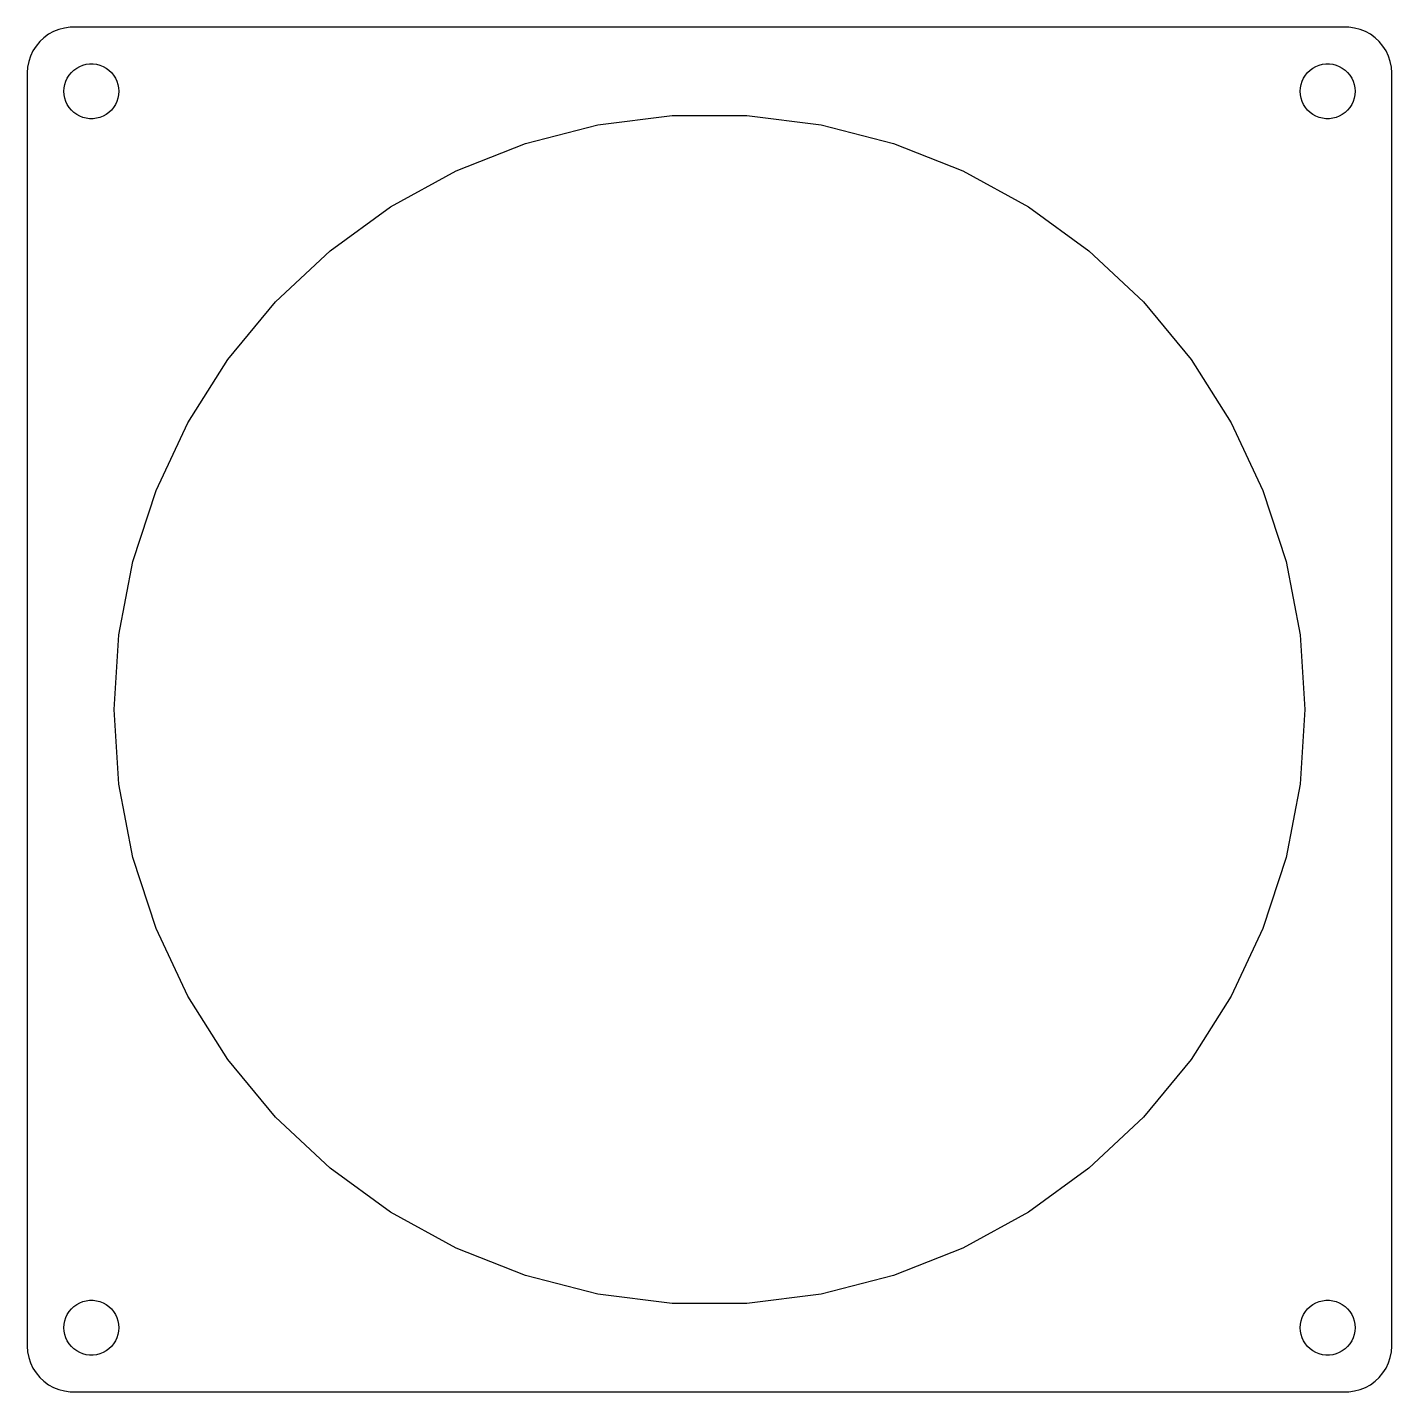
# Model space of a CAD drawing. Header units: metres. Extents: x -74 to 74, y -74 to 74.
import ezdxf

# ---------------------------------------------------------------- set-up
doc = ezdxf.new("R2010")
doc.units = ezdxf.units.M

msp = doc.modelspace()

# ---------------------------------------------------------------- linework, layer by layer
for p, q in [((-72.6871, 73.3526), (-73.1448, 72.9227)), ((-72.1791, 73.7216), (-72.6871, 73.3526)), ((-71.6289, 74.0241), (-72.1791, 73.7216)), ((-71.0451, 74.2553), (-71.6289, 74.0241)), ((-70.4369, 74.4114), (-71.0451, 74.2553)), ((-69.8139, 74.4901), (-70.4369, 74.4114)), ((69.8139, 74.4901), (-69.8139, 74.4901)), ((70.4369, 74.4114), (69.8139, 74.4901)), ((71.0451, 74.2553), (70.4369, 74.4114)), ((71.6289, 74.0241), (71.0451, 74.2553)), ((72.1791, 73.7216), (71.6289, 74.0241)), ((72.6871, 73.3526), (72.1791, 73.7216)), ((73.1448, 72.9227), (72.6871, 73.3526)), ((-73.8815, 71.9088), (-74.1489, 71.3406)), ((-73.5451, 72.4389), (-73.8815, 71.9088)), ((-73.1448, 72.9227), (-73.5451, 72.4389)), ((73.5451, 72.4389), (73.1448, 72.9227)), ((73.8815, 71.9088), (73.5451, 72.4389)), ((74.1489, 71.3406), (73.8815, 71.9088)), ((-74.4606, 70.1267), (-74.5, 69.5)), ((-74.3429, 70.7434), (-74.4606, 70.1267)), ((-74.1489, 71.3406), (-74.3429, 70.7434)), ((-69.4123, 69.8115), (-69.1075, 70.033)), ((-69.1075, 70.033), (-68.7773, 70.2145)), ((-68.7773, 70.2145), (-68.427, 70.3532)), ((-68.427, 70.3532), (-68.0621, 70.4469)), ((-68.0621, 70.4469), (-67.6884, 70.4941)), ((-67.6884, 70.4941), (-67.3116, 70.4941)), ((-67.3116, 70.4941), (-66.9379, 70.4469)), ((-66.9379, 70.4469), (-66.573, 70.3532)), ((-66.573, 70.3532), (-66.2227, 70.2145)), ((-66.2227, 70.2145), (-65.8925, 70.033)), ((-65.8925, 70.033), (-65.5877, 69.8115)), ((65.5877, 69.8115), (65.8925, 70.033)), ((65.8925, 70.033), (66.2227, 70.2145)), ((66.2227, 70.2145), (66.573, 70.3532)), ((66.573, 70.3532), (66.9379, 70.4469)), ((66.9379, 70.4469), (67.3116, 70.4941)), ((67.3116, 70.4941), (67.6884, 70.4941)), ((67.6884, 70.4941), (68.0621, 70.4469)), ((68.0621, 70.4469), (68.427, 70.3532)), ((68.427, 70.3532), (68.7773, 70.2145)), ((68.7773, 70.2145), (69.1075, 70.033)), ((69.1075, 70.033), (69.4123, 69.8115)), ((74.3429, 70.7434), (74.1489, 71.3406)), ((74.4606, 70.1267), (74.3429, 70.7434)), ((74.5, 69.5), (74.4606, 70.1267)), ((-74.5, 69.5), (-74.5, -69.5)), ((-70.4057, 68.2461), (-70.2893, 68.6044)), ((-70.2893, 68.6044), (-70.1289, 68.9453)), ((-70.1289, 68.9453), (-69.927, 69.2634)), ((-69.927, 69.2634), (-69.6869, 69.5536)), ((-69.6869, 69.5536), (-69.4123, 69.8115)), ((-65.5877, 69.8115), (-65.3131, 69.5536)), ((-65.3131, 69.5536), (-65.073, 69.2634)), ((-65.073, 69.2634), (-64.8711, 68.9453)), ((-64.8711, 68.9453), (-64.7107, 68.6044)), ((-64.7107, 68.6044), (-64.5943, 68.2461)), ((64.5943, 68.2461), (64.7107, 68.6044)), ((64.7107, 68.6044), (64.8711, 68.9453)), ((64.8711, 68.9453), (65.073, 69.2634)), ((65.073, 69.2634), (65.3131, 69.5536)), ((65.3131, 69.5536), (65.5877, 69.8115)), ((69.4123, 69.8115), (69.6869, 69.5536)), ((69.6869, 69.5536), (69.927, 69.2634)), ((69.927, 69.2634), (70.1289, 68.9453)), ((70.1289, 68.9453), (70.2893, 68.6044)), ((70.2893, 68.6044), (70.4057, 68.2461)), ((74.5, -69.5), (74.5, 69.5)), ((-70.5, 67.5), (-70.4763, 67.876)), ((-70.4763, 67.124), (-70.5, 67.5)), ((-70.4763, 67.876), (-70.4057, 68.2461)), ((-70.4057, 66.7539), (-70.4763, 67.124)), ((-64.5943, 68.2461), (-64.5237, 67.876)), ((-64.5237, 67.124), (-64.5943, 66.7539)), ((-64.5237, 67.876), (-64.5, 67.5)), ((-64.5, 67.5), (-64.5237, 67.124)), ((64.5, 67.5), (64.5237, 67.876)), ((64.5237, 67.124), (64.5, 67.5)), ((64.5237, 67.876), (64.5943, 68.2461)), ((64.5943, 66.7539), (64.5237, 67.124)), ((70.4057, 68.2461), (70.4763, 67.876)), ((70.4763, 67.124), (70.4057, 66.7539)), ((70.4763, 67.876), (70.5, 67.5)), ((70.5, 67.5), (70.4763, 67.124)), ((-70.2893, 66.3956), (-70.4057, 66.7539)), ((-70.1289, 66.0547), (-70.2893, 66.3956)), ((-69.927, 65.7366), (-70.1289, 66.0547)), ((-69.6869, 65.4464), (-69.927, 65.7366)), ((-65.073, 65.7366), (-65.3131, 65.4464)), ((-64.8711, 66.0547), (-65.073, 65.7366)), ((-64.7107, 66.3956), (-64.8711, 66.0547)), ((-64.5943, 66.7539), (-64.7107, 66.3956)), ((64.7107, 66.3956), (64.5943, 66.7539)), ((64.8711, 66.0547), (64.7107, 66.3956)), ((65.073, 65.7366), (64.8711, 66.0547)), ((65.3131, 65.4464), (65.073, 65.7366)), ((69.927, 65.7366), (69.6869, 65.4464)), ((70.1289, 66.0547), (69.927, 65.7366)), ((70.2893, 66.3956), (70.1289, 66.0547)), ((70.4057, 66.7539), (70.2893, 66.3956)), ((-69.4123, 65.1885), (-69.6869, 65.4464)), ((-69.1075, 64.967), (-69.4123, 65.1885)), ((-68.7773, 64.7855), (-69.1075, 64.967)), ((-68.427, 64.6468), (-68.7773, 64.7855)), ((-68.0621, 64.5531), (-68.427, 64.6468)), ((-67.6884, 64.5059), (-68.0621, 64.5531)), ((-67.3116, 64.5059), (-67.6884, 64.5059)), ((-66.9379, 64.5531), (-67.3116, 64.5059)), ((-66.573, 64.6468), (-66.9379, 64.5531)), ((-66.2227, 64.7855), (-66.573, 64.6468)), ((-65.8925, 64.967), (-66.2227, 64.7855)), ((-65.5877, 65.1885), (-65.8925, 64.967)), ((-65.3131, 65.4464), (-65.5877, 65.1885)), ((-12.1798, 63.8487), (-4.0814, 64.8717)), ((-4.0814, 64.8717), (4.0814, 64.8717)), ((4.0814, 64.8717), (12.1798, 63.8487)), ((65.5877, 65.1885), (65.3131, 65.4464)), ((65.8925, 64.967), (65.5877, 65.1885)), ((66.2227, 64.7855), (65.8925, 64.967)), ((66.573, 64.6468), (66.2227, 64.7855)), ((66.9379, 64.5531), (66.573, 64.6468)), ((67.3116, 64.5059), (66.9379, 64.5531)), ((67.6884, 64.5059), (67.3116, 64.5059)), ((68.0621, 64.5531), (67.6884, 64.5059)), ((68.427, 64.6468), (68.0621, 64.5531)), ((68.7773, 64.7855), (68.427, 64.6468)), ((69.1075, 64.967), (68.7773, 64.7855)), ((69.4123, 65.1885), (69.1075, 64.967)), ((69.6869, 65.4464), (69.4123, 65.1885)), ((-20.0861, 61.8187), (-12.1798, 63.8487)), ((12.1798, 63.8487), (20.0861, 61.8187)), ((-27.6756, 58.8138), (-20.0861, 61.8187)), ((20.0861, 61.8187), (27.6756, 58.8138)), ((-34.8287, 54.8813), (-27.6756, 58.8138)), ((27.6756, 58.8138), (34.8287, 54.8813)), ((-41.4326, 50.0834), (-34.8287, 54.8813)), ((34.8287, 54.8813), (41.4326, 50.0834)), ((-47.3829, 44.4956), (-41.4326, 50.0834)), ((41.4326, 50.0834), (47.3829, 44.4956)), ((-52.5861, 38.206), (-47.3829, 44.4956)), ((47.3829, 44.4956), (52.5861, 38.206)), ((-56.9599, 31.314), (-52.5861, 38.206)), ((52.5861, 38.206), (56.9599, 31.314)), ((-60.4355, 23.9281), (-56.9599, 31.314)), ((56.9599, 31.314), (60.4355, 23.9281)), ((-62.9579, 16.1648), (-60.4355, 23.9281)), ((60.4355, 23.9281), (62.9579, 16.1648)), ((-64.4875, 8.1466), (-62.9579, 16.1648)), ((62.9579, 16.1648), (64.4875, 8.1466)), ((-65, 0), (-64.4875, 8.1466)), ((64.4875, 8.1466), (65, 0)), ((-64.4875, -8.1466), (-65, 0)), ((65, 0), (64.4875, -8.1466)), ((-62.9579, -16.1648), (-64.4875, -8.1466)), ((64.4875, -8.1466), (62.9579, -16.1648)), ((-60.4355, -23.9281), (-62.9579, -16.1648)), ((62.9579, -16.1648), (60.4355, -23.9281)), ((-56.9599, -31.314), (-60.4355, -23.9281)), ((60.4355, -23.9281), (56.9599, -31.314)), ((-52.5861, -38.206), (-56.9599, -31.314)), ((56.9599, -31.314), (52.5861, -38.206)), ((-47.3829, -44.4956), (-52.5861, -38.206)), ((52.5861, -38.206), (47.3829, -44.4956)), ((-41.4326, -50.0834), (-47.3829, -44.4956)), ((47.3829, -44.4956), (41.4326, -50.0834)), ((-34.8287, -54.8813), (-41.4326, -50.0834)), ((41.4326, -50.0834), (34.8287, -54.8813)), ((-27.6756, -58.8138), (-34.8287, -54.8813)), ((34.8287, -54.8813), (27.6756, -58.8138)), ((-20.0861, -61.8187), (-27.6756, -58.8138)), ((27.6756, -58.8138), (20.0861, -61.8187)), ((-12.1798, -63.8487), (-20.0861, -61.8187)), ((20.0861, -61.8187), (12.1798, -63.8487)), ((-4.0814, -64.8717), (-12.1798, -63.8487)), ((12.1798, -63.8487), (4.0814, -64.8717)), ((-69.927, -65.7366), (-69.6869, -65.4464)), ((-69.6869, -65.4464), (-69.4123, -65.1885)), ((-69.4123, -65.1885), (-69.1075, -64.967)), ((-69.1075, -64.967), (-68.7773, -64.7855)), ((-68.7773, -64.7855), (-68.427, -64.6468)), ((-68.427, -64.6468), (-68.0621, -64.5531)), ((-68.0621, -64.5531), (-67.6884, -64.5059)), ((-67.6884, -64.5059), (-67.3116, -64.5059)), ((-67.3116, -64.5059), (-66.9379, -64.5531)), ((-66.9379, -64.5531), (-66.573, -64.6468)), ((-66.573, -64.6468), (-66.2227, -64.7855)), ((-66.2227, -64.7855), (-65.8925, -64.967)), ((-65.8925, -64.967), (-65.5877, -65.1885)), ((-65.5877, -65.1885), (-65.3131, -65.4464)), ((-65.3131, -65.4464), (-65.073, -65.7366)), ((4.0814, -64.8717), (-4.0814, -64.8717)), ((65.073, -65.7366), (65.3131, -65.4464)), ((65.3131, -65.4464), (65.5877, -65.1885)), ((65.5877, -65.1885), (65.8925, -64.967)), ((65.8925, -64.967), (66.2227, -64.7855)), ((66.2227, -64.7855), (66.573, -64.6468)), ((66.573, -64.6468), (66.9379, -64.5531)), ((66.9379, -64.5531), (67.3116, -64.5059)), ((67.3116, -64.5059), (67.6884, -64.5059)), ((67.6884, -64.5059), (68.0621, -64.5531)), ((68.0621, -64.5531), (68.427, -64.6468)), ((68.427, -64.6468), (68.7773, -64.7855)), ((68.7773, -64.7855), (69.1075, -64.967)), ((69.1075, -64.967), (69.4123, -65.1885)), ((69.4123, -65.1885), (69.6869, -65.4464)), ((69.6869, -65.4464), (69.927, -65.7366)), ((-70.4763, -67.124), (-70.4057, -66.7539)), ((-70.4057, -66.7539), (-70.2893, -66.3956)), ((-70.2893, -66.3956), (-70.1289, -66.0547)), ((-70.1289, -66.0547), (-69.927, -65.7366)), ((-65.073, -65.7366), (-64.8711, -66.0547)), ((-64.8711, -66.0547), (-64.7107, -66.3956)), ((-64.7107, -66.3956), (-64.5943, -66.7539)), ((-64.5943, -66.7539), (-64.5237, -67.124)), ((64.5237, -67.124), (64.5943, -66.7539)), ((64.5943, -66.7539), (64.7107, -66.3956)), ((64.7107, -66.3956), (64.8711, -66.0547)), ((64.8711, -66.0547), (65.073, -65.7366)), ((69.927, -65.7366), (70.1289, -66.0547)), ((70.1289, -66.0547), (70.2893, -66.3956)), ((70.2893, -66.3956), (70.4057, -66.7539)), ((70.4057, -66.7539), (70.4763, -67.124)), ((-70.5, -67.5), (-70.4763, -67.124)), ((-70.4763, -67.876), (-70.5, -67.5)), ((-70.4057, -68.2461), (-70.4763, -67.876)), ((-70.2893, -68.6044), (-70.4057, -68.2461)), ((-64.5943, -68.2461), (-64.7107, -68.6044)), ((-64.5237, -67.876), (-64.5943, -68.2461)), ((-64.5237, -67.124), (-64.5, -67.5)), ((-64.5, -67.5), (-64.5237, -67.876)), ((64.5, -67.5), (64.5237, -67.124)), ((64.5237, -67.876), (64.5, -67.5)), ((64.5943, -68.2461), (64.5237, -67.876)), ((64.7107, -68.6044), (64.5943, -68.2461)), ((70.4057, -68.2461), (70.2893, -68.6044)), ((70.4763, -67.876), (70.4057, -68.2461)), ((70.4763, -67.124), (70.5, -67.5)), ((70.5, -67.5), (70.4763, -67.876)), ((-74.5, -69.5), (-74.4606, -70.1267)), ((-70.1289, -68.9453), (-70.2893, -68.6044)), ((-69.927, -69.2634), (-70.1289, -68.9453)), ((-69.6869, -69.5536), (-69.927, -69.2634)), ((-69.4123, -69.8115), (-69.6869, -69.5536)), ((-69.1075, -70.033), (-69.4123, -69.8115)), ((-65.5877, -69.8115), (-65.8925, -70.033)), ((-65.3131, -69.5536), (-65.5877, -69.8115)), ((-65.073, -69.2634), (-65.3131, -69.5536)), ((-64.8711, -68.9453), (-65.073, -69.2634)), ((-64.7107, -68.6044), (-64.8711, -68.9453)), ((64.8711, -68.9453), (64.7107, -68.6044)), ((65.073, -69.2634), (64.8711, -68.9453)), ((65.3131, -69.5536), (65.073, -69.2634)), ((65.5877, -69.8115), (65.3131, -69.5536)), ((65.8925, -70.033), (65.5877, -69.8115)), ((69.4123, -69.8115), (69.1075, -70.033)), ((69.6869, -69.5536), (69.4123, -69.8115)), ((69.927, -69.2634), (69.6869, -69.5536)), ((70.1289, -68.9453), (69.927, -69.2634)), ((70.2893, -68.6044), (70.1289, -68.9453)), ((74.4606, -70.1267), (74.5, -69.5)), ((-74.4606, -70.1267), (-74.3429, -70.7434)), ((-74.3429, -70.7434), (-74.1489, -71.3406)), ((-74.1489, -71.3406), (-73.8815, -71.9088)), ((-68.7773, -70.2145), (-69.1075, -70.033)), ((-68.427, -70.3532), (-68.7773, -70.2145)), ((-68.0621, -70.4469), (-68.427, -70.3532)), ((-67.6884, -70.4941), (-68.0621, -70.4469)), ((-67.3116, -70.4941), (-67.6884, -70.4941)), ((-66.9379, -70.4469), (-67.3116, -70.4941)), ((-66.573, -70.3532), (-66.9379, -70.4469)), ((-66.2227, -70.2145), (-66.573, -70.3532)), ((-65.8925, -70.033), (-66.2227, -70.2145)), ((66.2227, -70.2145), (65.8925, -70.033)), ((66.573, -70.3532), (66.2227, -70.2145)), ((66.9379, -70.4469), (66.573, -70.3532)), ((67.3116, -70.4941), (66.9379, -70.4469)), ((67.6884, -70.4941), (67.3116, -70.4941)), ((68.0621, -70.4469), (67.6884, -70.4941)), ((68.427, -70.3532), (68.0621, -70.4469)), ((68.7773, -70.2145), (68.427, -70.3532)), ((69.1075, -70.033), (68.7773, -70.2145)), ((73.8815, -71.9088), (74.1489, -71.3406)), ((74.1489, -71.3406), (74.3429, -70.7434)), ((74.3429, -70.7434), (74.4606, -70.1267)), ((-73.8815, -71.9088), (-73.5451, -72.4389)), ((-73.5451, -72.4389), (-73.1448, -72.9227)), ((-73.1448, -72.9227), (-72.6871, -73.3526)), ((72.6871, -73.3526), (73.1448, -72.9227)), ((73.1448, -72.9227), (73.5451, -72.4389)), ((73.5451, -72.4389), (73.8815, -71.9088)), ((-72.6871, -73.3526), (-72.1791, -73.7216)), ((-72.1791, -73.7216), (-71.6289, -74.0241)), ((-71.6289, -74.0241), (-71.0451, -74.2553)), ((-71.0451, -74.2553), (-70.4369, -74.4114)), ((-70.4369, -74.4114), (-69.8139, -74.4901)), ((-69.8139, -74.4901), (69.8139, -74.4901)), ((69.8139, -74.4901), (70.4369, -74.4114)), ((70.4369, -74.4114), (71.0451, -74.2553)), ((71.0451, -74.2553), (71.6289, -74.0241)), ((71.6289, -74.0241), (72.1791, -73.7216)), ((72.1791, -73.7216), (72.6871, -73.3526))]:
    msp.add_line(p, q)

doc.saveas('drawing.dxf')
